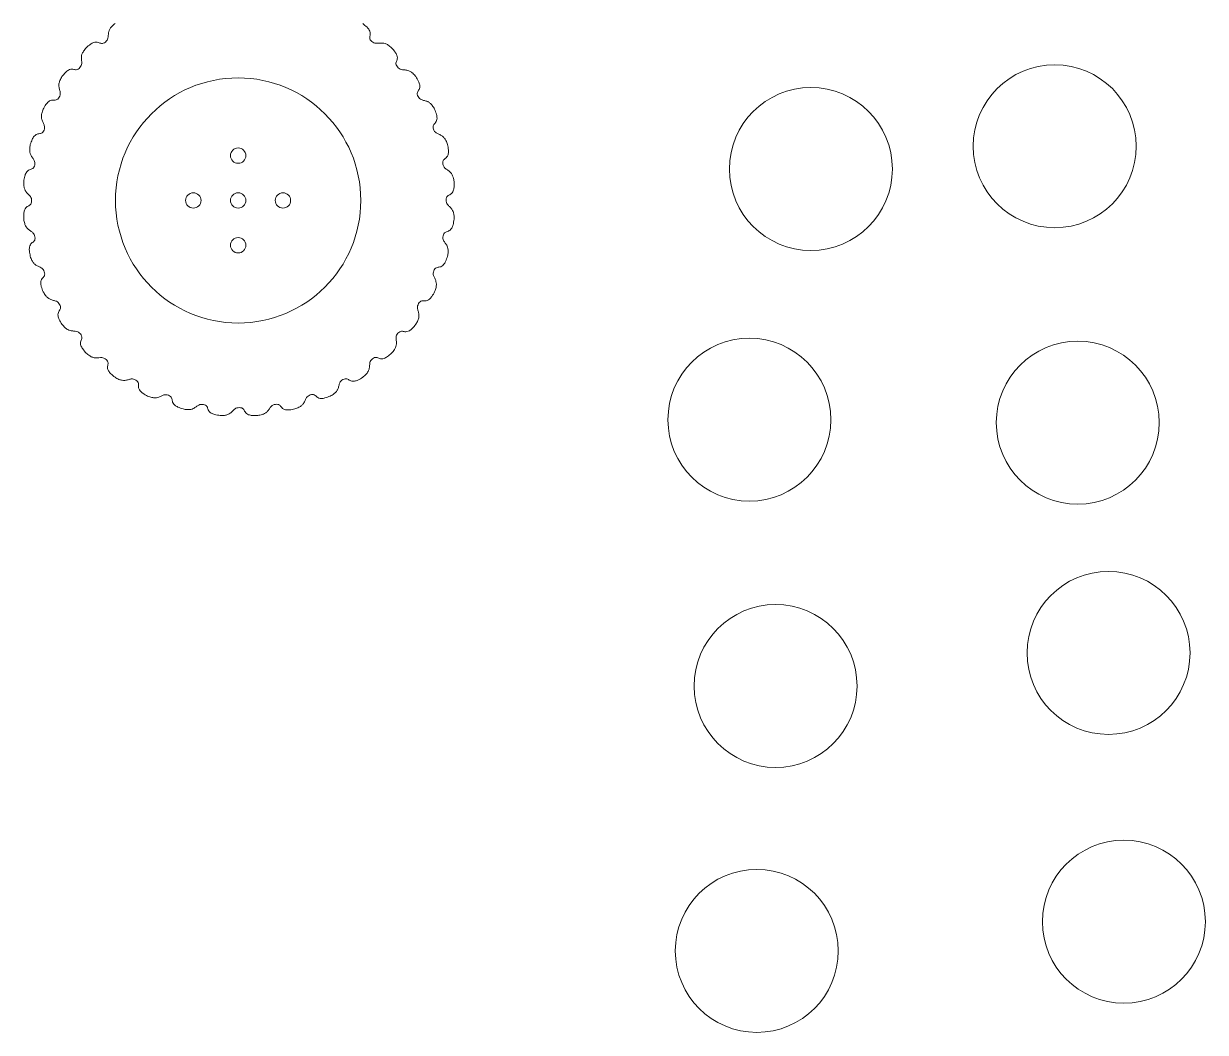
# Model space of a CAD drawing. Header units: millimetres. Extents: x -1917 to 2530, y -2036 to 2579.
# Drawn here: x -451 to 165, y -324 to 202 of the extents above; entities that cross this region are included whole.
import ezdxf

# ---------------------------------------------------------------- set-up
doc = ezdxf.new("R2010")
doc.units = ezdxf.units.MM

msp = doc.modelspace()

# ---------------------------------------------------------------- linework, layer by layer
at = {"color": 7, "linetype": 'Continuous', "lineweight": 15}
for centre, radius in [((86.44, 137.65), 42.45), ((-338.92, 109.4), 63.89), ((-40.59, 125.79), 42.45), ((-338.92, 132.75), 4), ((-362.27, 109.4), 4), ((-338.92, 109.4), 4), ((-315.57, 109.4), 4), ((-338.92, 86.04), 4), ((-72.6, -4.86), 42.45), ((98.44, -6.39), 42.45), ((114.45, -126.42), 42.45), ((-58.97, -143.66), 42.45), ((122.45, -266.46), 42.45), ((-68.75, -281.7), 42.45)]:
    msp.add_circle(centre, radius, dxfattribs=at)
for points, knots in [([(-403.05, 201.55), (-403.65, 201.07), (-404.71, 200.21), (-405.8, 198.73), (-406.43, 197.18), (-406.58, 195.56), (-406.66, 194.05), (-407.19, 192.79), (-408.06, 191.93), (-409.03, 191.26), (-410.09, 191.12), (-410.97, 191.43), (-411.84, 191.81), (-412.94, 192.01), (-414.38, 191.7), (-416.16, 190.66), (-417.36, 189.59), (-418.07, 188.95)], [0, 0, 0, 0, 0.103088, 0.180996, 0.243623, 0.323859, 0.396256, 0.444991, 0.501993, 0.557569, 0.599464, 0.638556, 0.680357, 0.726918, 0.786031, 0.871909, 1, 1, 1, 1]), ([(-258.97, 188.95), (-259.56, 189.46), (-260.58, 190.35), (-262.23, 191.17), (-263.87, 191.51), (-265.48, 191.39), (-266.99, 191.2), (-268.32, 191.51), (-269.32, 192.21), (-270.14, 193.05), (-270.47, 194.07), (-270.32, 194.99), (-270.1, 195.91), (-270.08, 197.04), (-270.64, 198.39), (-271.97, 199.97), (-273.24, 200.96), (-273.99, 201.55)], [0, 0, 0, 0, 0.103085, 0.180994, 0.243619, 0.323859, 0.396256, 0.44499, 0.50199, 0.557566, 0.599462, 0.638557, 0.680355, 0.726917, 0.786027, 0.871904, 1, 1, 1, 1]), ([(-418.07, 188.95), (-418.58, 188.36), (-419.47, 187.34), (-420.29, 185.69), (-420.64, 184.05), (-420.51, 182.44), (-420.32, 180.93), (-420.63, 179.6), (-421.33, 178.6), (-422.17, 177.78), (-423.19, 177.45), (-424.11, 177.6), (-425.03, 177.82), (-426.16, 177.84), (-427.52, 177.28), (-429.1, 175.95), (-430.08, 174.68), (-430.68, 173.93)], [0, 0, 0, 0, 0.103086, 0.180996, 0.243624, 0.32386, 0.396258, 0.444994, 0.501992, 0.557569, 0.599462, 0.638558, 0.680356, 0.726921, 0.786029, 0.871907, 1, 1, 1, 1]), ([(-246.37, 173.93), (-246.85, 174.53), (-247.71, 175.58), (-249.19, 176.68), (-250.74, 177.3), (-252.36, 177.46), (-253.87, 177.54), (-255.13, 178.07), (-255.99, 178.93), (-256.65, 179.91), (-256.8, 180.96), (-256.49, 181.84), (-256.11, 182.72), (-255.9, 183.82), (-256.22, 185.26), (-257.26, 187.04), (-258.33, 188.23), (-258.97, 188.95)], [0, 0, 0, 0, 0.103084, 0.180992, 0.243621, 0.323857, 0.396256, 0.444989, 0.501988, 0.557567, 0.599462, 0.638556, 0.680355, 0.726917, 0.786026, 0.871906, 1, 1, 1, 1]), ([(-430.68, 173.93), (-431.07, 173.26), (-431.77, 172.1), (-432.3, 170.33), (-432.35, 168.66), (-431.95, 167.09), (-431.5, 165.64), (-431.57, 164.28), (-432.09, 163.17), (-432.78, 162.21), (-433.72, 161.71), (-434.65, 161.7), (-435.6, 161.76), (-436.71, 161.58), (-437.95, 160.79), (-439.28, 159.21), (-440.03, 157.79), (-440.48, 156.94)], [0, 0, 0, 0, 0.1030852, 0.1809956, 0.2436222, 0.3238587, 0.3962562, 0.4449913, 0.5019901, 0.5575681, 0.5994607, 0.6385582, 0.6803579, 0.7269198, 0.7860268, 0.8719054, 1, 1, 1, 1]), ([(-236.56, 156.94), (-236.94, 157.62), (-237.6, 158.81), (-238.86, 160.15), (-240.29, 161.03), (-241.85, 161.46), (-243.32, 161.8), (-244.47, 162.55), (-245.17, 163.55), (-245.65, 164.62), (-245.61, 165.69), (-245.16, 166.5), (-244.63, 167.29), (-244.24, 168.34), (-244.3, 169.81), (-245.01, 171.75), (-245.86, 173.11), (-246.37, 173.93)], [0, 0, 0, 0, 0.103087, 0.180995, 0.243623, 0.323858, 0.396254, 0.444992, 0.501988, 0.557567, 0.599463, 0.638557, 0.680356, 0.726917, 0.786027, 0.871906, 1, 1, 1, 1]), ([(-440.48, 156.94), (-440.76, 156.22), (-441.24, 154.95), (-441.45, 153.12), (-441.22, 151.46), (-440.54, 149.99), (-439.86, 148.64), (-439.69, 147.28), (-440, 146.1), (-440.52, 145.04), (-441.36, 144.39), (-442.27, 144.21), (-443.22, 144.11), (-444.28, 143.73), (-445.37, 142.75), (-446.39, 140.95), (-446.89, 139.43), (-447.19, 138.52)], [0, 0, 0, 0, 0.103086, 0.180995, 0.243622, 0.323859, 0.396255, 0.444991, 0.50199, 0.557567, 0.599463, 0.638557, 0.680355, 0.726919, 0.786028, 0.871907, 1, 1, 1, 1]), ([(-229.85, 138.52), (-230.11, 139.25), (-230.55, 140.53), (-231.57, 142.07), (-232.81, 143.19), (-234.27, 143.88), (-235.67, 144.48), (-236.67, 145.41), (-237.19, 146.51), (-237.48, 147.66), (-237.25, 148.7), (-236.66, 149.42), (-236.01, 150.11), (-235.43, 151.08), (-235.24, 152.53), (-235.6, 154.56), (-236.2, 156.05), (-236.56, 156.94)], [0, 0, 0, 0, 0.103087, 0.180994, 0.243621, 0.323858, 0.396254, 0.444992, 0.50199, 0.557568, 0.599462, 0.638557, 0.680358, 0.726919, 0.786028, 0.871906, 1, 1, 1, 1]), ([(-447.19, 138.52), (-447.33, 137.76), (-447.59, 136.42), (-447.48, 134.58), (-446.96, 132.99), (-446.04, 131.66), (-445.13, 130.44), (-444.73, 129.14), (-444.84, 127.92), (-445.16, 126.79), (-445.87, 126), (-446.74, 125.67), (-447.66, 125.4), (-448.64, 124.85), (-449.53, 123.69), (-450.24, 121.74), (-450.46, 120.15), (-450.59, 119.2)], [0, 0, 0, 0, 0.103086, 0.180996, 0.243623, 0.323857, 0.396257, 0.444991, 0.50199, 0.557569, 0.599465, 0.638556, 0.680357, 0.726916, 0.786028, 0.871905, 1, 1, 1, 1]), ([(-226.45, 119.2), (-226.57, 119.97), (-226.78, 121.31), (-227.52, 123), (-228.55, 124.32), (-229.87, 125.26), (-231.14, 126.08), (-231.96, 127.17), (-232.28, 128.35), (-232.37, 129.53), (-231.97, 130.51), (-231.26, 131.12), (-230.49, 131.69), (-229.76, 132.54), (-229.32, 133.94), (-229.32, 136.01), (-229.65, 137.58), (-229.85, 138.52)], [0, 0, 0, 0, 0.103085, 0.180994, 0.243621, 0.32386, 0.396255, 0.444993, 0.501991, 0.557569, 0.599466, 0.638558, 0.680358, 0.726917, 0.786028, 0.871906, 1, 1, 1, 1]), ([(-450.59, 119.2), (-450.61, 118.43), (-450.63, 117.07), (-450.2, 115.28), (-449.41, 113.8), (-448.27, 112.65), (-447.17, 111.61), (-446.55, 110.4), (-446.44, 109.18), (-446.56, 108.01), (-447.12, 107.1), (-447.93, 106.63), (-448.78, 106.2), (-449.65, 105.49), (-450.33, 104.19), (-450.68, 102.16), (-450.63, 100.55), (-450.59, 99.59)], [0, 0, 0, 0, 0.103086, 0.180995, 0.243623, 0.323858, 0.396256, 0.444991, 0.50199, 0.557567, 0.599463, 0.638558, 0.680357, 0.726918, 0.786027, 0.871906, 1, 1, 1, 1]), ([(-226.45, 99.59), (-226.44, 100.37), (-226.41, 101.73), (-226.84, 103.52), (-227.63, 104.99), (-228.77, 106.15), (-229.88, 107.18), (-230.5, 108.4), (-230.6, 109.62), (-230.49, 110.79), (-229.92, 111.69), (-229.12, 112.17), (-228.26, 112.59), (-227.39, 113.31), (-226.71, 114.6), (-226.36, 116.64), (-226.42, 118.24), (-226.45, 119.2)], [0, 0, 0, 0, 0.103086, 0.180995, 0.243623, 0.323858, 0.396256, 0.444991, 0.50199, 0.557567, 0.599463, 0.638558, 0.680357, 0.726918, 0.786027, 0.871906, 1, 1, 1, 1]), ([(-450.59, 99.59), (-450.47, 98.83), (-450.26, 97.49), (-449.52, 95.79), (-448.49, 94.48), (-447.17, 93.54), (-445.9, 92.71), (-445.08, 91.62), (-444.76, 90.44), (-444.67, 89.27), (-445.07, 88.28), (-445.78, 87.67), (-446.55, 87.11), (-447.28, 86.25), (-447.73, 84.86), (-447.72, 82.79), (-447.39, 81.22), (-447.19, 80.28)], [0, 0, 0, 0, 0.103085, 0.180996, 0.24362, 0.323859, 0.396254, 0.444991, 0.501989, 0.557567, 0.599461, 0.638558, 0.680358, 0.726917, 0.786027, 0.871905, 1, 1, 1, 1]), ([(-229.85, 80.28), (-229.71, 81.04), (-229.45, 82.38), (-229.56, 84.22), (-230.08, 85.81), (-231, 87.14), (-231.91, 88.35), (-232.31, 89.66), (-232.21, 90.87), (-231.89, 92.01), (-231.17, 92.8), (-230.3, 93.13), (-229.39, 93.4), (-228.4, 93.95), (-227.51, 95.11), (-226.81, 97.05), (-226.58, 98.64), (-226.45, 99.59)], [0, 0, 0, 0, 0.103085, 0.180995, 0.24362, 0.323857, 0.396256, 0.444991, 0.501989, 0.557568, 0.599465, 0.63856, 0.680356, 0.726919, 0.786028, 0.871905, 1, 1, 1, 1]), ([(-447.19, 80.28), (-446.94, 79.55), (-446.49, 78.26), (-445.48, 76.72), (-444.23, 75.61), (-442.77, 74.91), (-441.37, 74.32), (-440.37, 73.39), (-439.85, 72.28), (-439.56, 71.14), (-439.79, 70.1), (-440.38, 69.38), (-441.03, 68.69), (-441.61, 67.72), (-441.8, 66.26), (-441.44, 64.23), (-440.84, 62.74), (-440.48, 61.85)], [0, 0, 0, 0, 0.103085, 0.180995, 0.243619, 0.323856, 0.396257, 0.444991, 0.501989, 0.557566, 0.599462, 0.638556, 0.680357, 0.726919, 0.786028, 0.871905, 1, 1, 1, 1]), ([(-236.56, 61.85), (-236.28, 62.58), (-235.8, 63.85), (-235.59, 65.68), (-235.82, 67.33), (-236.5, 68.81), (-237.19, 70.16), (-237.35, 71.51), (-237.04, 72.69), (-236.52, 73.75), (-235.68, 74.41), (-234.77, 74.58), (-233.82, 74.69), (-232.76, 75.06), (-231.67, 76.05), (-230.65, 77.84), (-230.15, 79.37), (-229.85, 80.28)], [0, 0, 0, 0, 0.103086, 0.180995, 0.243621, 0.323857, 0.396255, 0.44499, 0.501989, 0.557566, 0.599462, 0.638556, 0.680354, 0.726917, 0.786026, 0.871905, 1, 1, 1, 1]), ([(-440.48, 61.85), (-440.1, 61.18), (-439.45, 59.99), (-438.18, 58.65), (-436.76, 57.77), (-435.19, 57.33), (-433.72, 56.99), (-432.57, 56.25), (-431.87, 55.25), (-431.39, 54.18), (-431.43, 53.11), (-431.88, 52.3), (-432.41, 51.5), (-432.8, 50.45), (-432.75, 48.98), (-432.03, 47.05), (-431.18, 45.69), (-430.68, 44.87)], [0, 0, 0, 0, 0.103087, 0.180995, 0.243623, 0.323858, 0.396254, 0.444991, 0.501988, 0.557568, 0.599463, 0.638557, 0.680356, 0.726917, 0.786026, 0.871906, 1, 1, 1, 1]), ([(-246.37, 44.87), (-245.97, 45.53), (-245.27, 46.7), (-244.74, 48.47), (-244.69, 50.14), (-245.1, 51.71), (-245.54, 53.16), (-245.47, 54.52), (-244.95, 55.63), (-244.26, 56.58), (-243.32, 57.08), (-242.39, 57.09), (-241.44, 57.04), (-240.33, 57.22), (-239.09, 58), (-237.76, 59.59), (-237.01, 61.01), (-236.56, 61.85)], [0, 0, 0, 0, 0.103085, 0.180996, 0.243623, 0.323858, 0.396256, 0.444991, 0.50199, 0.557568, 0.599465, 0.638558, 0.680357, 0.726919, 0.786026, 0.871905, 1, 1, 1, 1]), ([(-430.68, 44.87), (-430.19, 44.27), (-429.33, 43.21), (-427.85, 42.11), (-426.3, 41.49), (-424.69, 41.34), (-423.17, 41.26), (-421.91, 40.73), (-421.05, 39.86), (-420.39, 38.89), (-420.24, 37.83), (-420.55, 36.95), (-420.93, 36.08), (-421.14, 34.97), (-420.82, 33.54), (-419.79, 31.75), (-418.71, 30.56), (-418.07, 29.85)], [0, 0, 0, 0, 0.103084, 0.180992, 0.243621, 0.323857, 0.396256, 0.444989, 0.501989, 0.557567, 0.599462, 0.638556, 0.680356, 0.726917, 0.786027, 0.871906, 1, 1, 1, 1]), ([(-258.97, 29.85), (-258.46, 30.43), (-257.57, 31.46), (-256.75, 33.11), (-256.4, 34.75), (-256.53, 36.36), (-256.72, 37.87), (-256.41, 39.2), (-255.71, 40.2), (-254.87, 41.02), (-253.85, 41.35), (-252.93, 41.19), (-252.01, 40.97), (-250.88, 40.96), (-249.52, 41.52), (-247.94, 42.85), (-246.96, 44.11), (-246.37, 44.87)], [0, 0, 0, 0, 0.103086, 0.180996, 0.243623, 0.32386, 0.396257, 0.444994, 0.501992, 0.557569, 0.599467, 0.638558, 0.680356, 0.726921, 0.786029, 0.871906, 1, 1, 1, 1]), ([(-418.07, 29.85), (-417.49, 29.34), (-416.46, 28.45), (-414.81, 27.62), (-413.17, 27.28), (-411.56, 27.41), (-410.05, 27.59), (-408.72, 27.29), (-407.72, 26.59), (-406.9, 25.74), (-406.57, 24.73), (-406.72, 23.81), (-406.95, 22.88), (-406.96, 21.76), (-406.4, 20.4), (-405.07, 18.82), (-403.8, 17.83), (-403.05, 17.24)], [0, 0, 0, 0, 0.103085, 0.180994, 0.243624, 0.323858, 0.396255, 0.444989, 0.50199, 0.557569, 0.599463, 0.638558, 0.680356, 0.726917, 0.786027, 0.871904, 1, 1, 1, 1]), ([(-273.99, 17.24), (-273.39, 17.73), (-272.34, 18.59), (-271.24, 20.07), (-270.62, 21.62), (-270.46, 23.23), (-270.38, 24.75), (-269.85, 26), (-268.98, 26.87), (-268.01, 27.53), (-266.96, 27.68), (-266.07, 27.37), (-265.2, 26.99), (-264.1, 26.78), (-262.66, 27.1), (-260.88, 28.13), (-259.68, 29.21), (-258.97, 29.85)], [0, 0, 0, 0, 0.103088, 0.180997, 0.243623, 0.323859, 0.396256, 0.444991, 0.501993, 0.557569, 0.599464, 0.638561, 0.680357, 0.726918, 0.78603, 0.871908, 1, 1, 1, 1]), ([(-403.05, 17.24), (-402.38, 16.84), (-401.22, 16.14), (-399.45, 15.62), (-397.78, 15.57), (-396.21, 15.97), (-394.76, 16.42), (-393.4, 16.34), (-392.29, 15.83), (-391.33, 15.14), (-390.84, 14.2), (-390.83, 13.27), (-390.88, 12.32), (-390.7, 11.21), (-389.92, 9.97), (-388.33, 8.64), (-386.91, 7.89), (-386.07, 7.44)], [0, 0, 0, 0, 0.103087, 0.180993, 0.24362, 0.323859, 0.396258, 0.444988, 0.50199, 0.557569, 0.599463, 0.638559, 0.680357, 0.726918, 0.786029, 0.871907, 1, 1, 1, 1]), ([(-290.98, 7.44), (-290.3, 7.81), (-289.11, 8.47), (-287.77, 9.74), (-286.89, 11.16), (-286.46, 12.72), (-286.12, 14.2), (-285.37, 15.35), (-284.37, 16.05), (-283.3, 16.53), (-282.23, 16.49), (-281.42, 16.03), (-280.63, 15.51), (-279.57, 15.11), (-278.11, 15.17), (-276.17, 15.88), (-274.81, 16.73), (-273.99, 17.24)], [0, 0, 0, 0, 0.1030863, 0.1809944, 0.2436233, 0.3238589, 0.396257, 0.4449925, 0.501989, 0.5575679, 0.599465, 0.6385573, 0.6803551, 0.7269164, 0.7860272, 0.8719079, 1, 1, 1, 1]), ([(-386.07, 7.44), (-385.34, 7.16), (-384.07, 6.67), (-382.24, 6.46), (-380.59, 6.7), (-379.11, 7.37), (-377.76, 8.06), (-376.41, 8.23), (-375.22, 7.91), (-374.16, 7.4), (-373.51, 6.56), (-373.34, 5.64), (-373.23, 4.7), (-372.86, 3.64), (-371.87, 2.55), (-370.08, 1.52), (-368.55, 1.03), (-367.64, 0.73)], [0, 0, 0, 0, 0.103083, 0.180996, 0.243622, 0.323856, 0.396254, 0.444993, 0.50199, 0.557569, 0.599464, 0.638558, 0.680357, 0.726918, 0.786027, 0.87191, 1, 1, 1, 1]), ([(-309.4, 0.73), (-308.67, 0.98), (-307.39, 1.43), (-305.85, 2.44), (-304.73, 3.69), (-304.04, 5.15), (-303.44, 6.55), (-302.51, 7.55), (-301.4, 8.06), (-300.26, 8.35), (-299.22, 8.13), (-298.5, 7.54), (-297.81, 6.88), (-296.84, 6.31), (-295.39, 6.11), (-293.35, 6.48), (-291.87, 7.08), (-290.98, 7.44)], [0, 0, 0, 0, 0.103083, 0.180994, 0.24362, 0.323857, 0.396256, 0.444988, 0.501987, 0.557569, 0.599466, 0.638557, 0.680359, 0.726917, 0.786027, 0.871905, 1, 1, 1, 1]), ([(-367.64, 0.73), (-366.88, 0.58), (-365.54, 0.32), (-363.7, 0.44), (-362.11, 0.96), (-360.78, 1.88), (-359.57, 2.79), (-358.26, 3.19), (-357.04, 3.08), (-355.91, 2.76), (-355.12, 2.05), (-354.79, 1.17), (-354.52, 0.26), (-353.97, -0.72), (-352.81, -1.62), (-350.87, -2.32), (-349.28, -2.54), (-348.33, -2.67)], [0, 0, 0, 0, 0.1030853, 0.1809978, 0.2436255, 0.3238597, 0.3962544, 0.4449924, 0.5019886, 0.5575692, 0.599465, 0.6385603, 0.6803566, 0.7269205, 0.7860264, 0.8719056, 1, 1, 1, 1]), ([(-348.33, -2.67), (-347.55, -2.69), (-346.19, -2.71), (-344.4, -2.28), (-342.92, -1.49), (-341.77, -0.36), (-340.73, 0.75), (-339.52, 1.37), (-338.3, 1.48), (-337.13, 1.36), (-336.23, 0.8), (-335.75, -0.01), (-335.33, -0.86), (-334.61, -1.73), (-333.31, -2.41), (-331.28, -2.76), (-329.68, -2.71), (-328.72, -2.67)], [0, 0, 0, 0, 0.103088, 0.180993, 0.243623, 0.323858, 0.396255, 0.444991, 0.501992, 0.557567, 0.599462, 0.638559, 0.680355, 0.726916, 0.786027, 0.871905, 1, 1, 1, 1]), ([(-328.72, -2.67), (-327.95, -2.55), (-326.61, -2.34), (-324.92, -1.61), (-323.6, -0.57), (-322.66, 0.75), (-321.84, 2.02), (-320.75, 2.84), (-319.56, 3.16), (-318.39, 3.25), (-317.4, 2.84), (-316.8, 2.14), (-316.23, 1.37), (-315.38, 0.64), (-313.98, 0.19), (-311.91, 0.2), (-310.34, 0.53), (-309.4, 0.73)], [0, 0, 0, 0, 0.103084, 0.180994, 0.24362, 0.323858, 0.396256, 0.44499, 0.501988, 0.557569, 0.599463, 0.638556, 0.680356, 0.726919, 0.786028, 0.871905, 1, 1, 1, 1])]:
    msp.add_open_spline(points, degree=3, knots=knots, dxfattribs=at)

doc.saveas('drawing.dxf')
